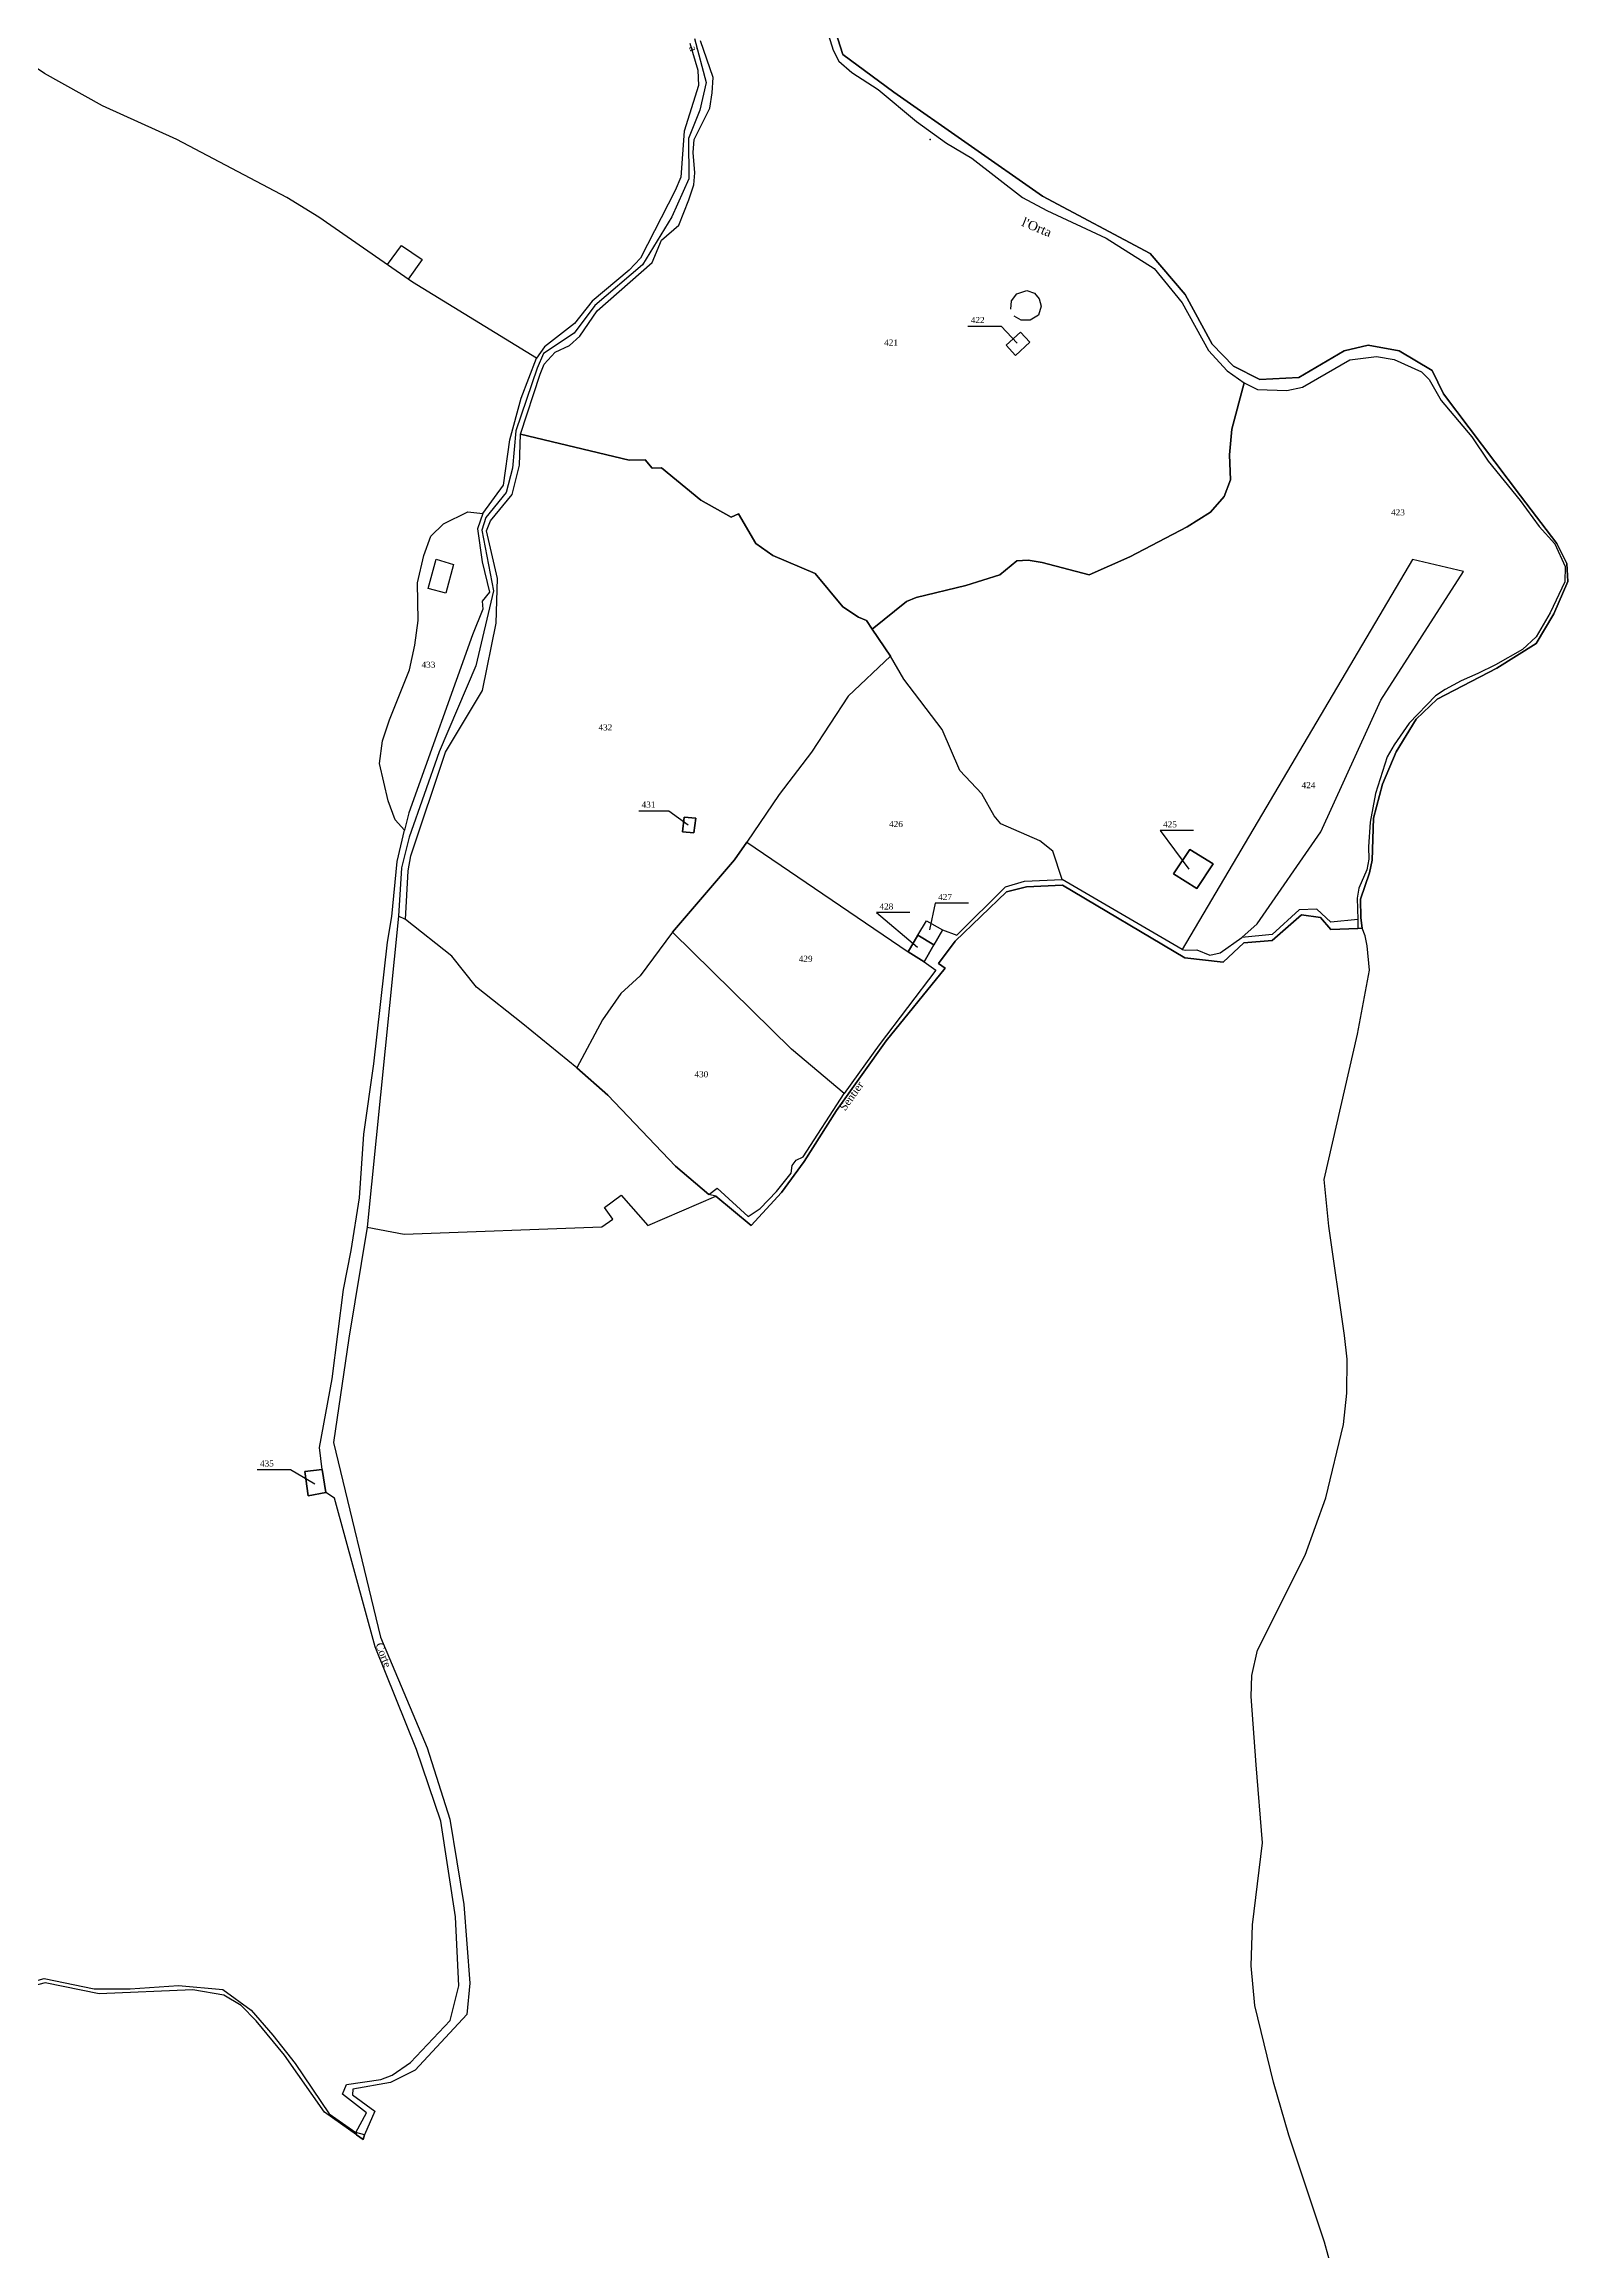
# Model space of a CAD drawing. Extents: x 1205805 to 1207436, y 6154338 to 6158020.
# Drawn here: x 1206884 to 1207384, y 6155800 to 6156524 of the extents above; entities that cross this region are included whole.
import ezdxf

# ---------------------------------------------------------------- set-up
doc = ezdxf.new("R2010")
doc.units = 0
doc.linetypes.add('CONTINU', pattern=[0])
doc.layers.get('0').update_dxf_attribs({"linetype": 'CONTINU'})
for name, color, linetype in [('1FLECHEFL', 7, 'CONTINU'), ('1LIEUDIT', 7, 'CONTINU'), ('1PARCELLE', 7, 'CONTINU'), ('1SECTION', 7, 'CONTINU'), ('1SUBDSECT', 7, 'CONTINU'), ('1TRONFLUV', 7, 'CONTINU'), ('1TROUPARCELLE', 7, 'CONTINU'), ('1ZONCOMM', 7, 'CONTINU'), ('3BATIDUR', 7, 'CONTINU'), ('3FISCLINE', 7, 'CONTINUOUS'), ('3FLECHEPAR', 7, 'CONTINU'), ('3PARCELLETEX', 7, 'CONTINU'), ('3PONT', 7, 'CONTINU'), ('3TRONFLUVTEX', 7, 'CONTINU'), ('3ZONCOMMTEX', 7, 'CONTINU')]:
    doc.layers.add(name, color=color, linetype=linetype)
doc.styles.get("Standard").update_dxf_attribs({"font": 'Times New Roman'})

# ---------------------------------------------------------------- blocks, each defined once
blk = doc.blocks.new('FLECHRU1')
blk.add_point((0, 0))

msp = doc.modelspace()

# ---------------------------------------------------------------- linework, layer by layer
at = {"layer": '1LIEUDIT'}
msp.add_lwpolyline([(1207138.33, 6156545.09), (1207146.05, 6156520.63), (1207162.73, 6156508.23), (1207211.41, 6156474.19), (1207246.67, 6156455.32), (1207258.19, 6156441.95), (1207267, 6156425.65), (1207273.99, 6156418.45), (1207282.69, 6156414.06), (1207295.39, 6156414.69), (1207310.31, 6156423.51), (1207318.16, 6156425.3), (1207328.34, 6156423.44), (1207339.12, 6156417.03), (1207342.78, 6156409.38), (1207368, 6156375.99), (1207379.91, 6156360.3), (1207383.16, 6156353.73), (1207383.54, 6156347.85), (1207378.99, 6156337.34), (1207373.19, 6156327.59), (1207360.26, 6156319.46), (1207340.72, 6156309.36), (1207333.84, 6156302.74), (1207327.34, 6156292.05), (1207322.86, 6156281.52), (1207319.83, 6156270.28), (1207319.46, 6156256.59), (1207318.58, 6156252.39), (1207315.63, 6156243.79), (1207315.72, 6156237.61), (1207316.22, 6156234.28), (1207314.78, 6156234.19), (1207305.94, 6156233.83), (1207302.49, 6156237.79), (1207296.34, 6156238.63), (1207286.67, 6156230.21), (1207277.43, 6156229.44), (1207270.68, 6156223.1), (1207258.13, 6156224.5), (1207218, 6156248.38), (1207206.16, 6156247.85), (1207199.71, 6156246.23), (1207182.84, 6156230.06), (1207177.43, 6156222.73), (1207179.58, 6156221.16), (1207160.21, 6156197.31), (1207143.98, 6156174.57), (1207133.33, 6156157.8), (1207125.91, 6156147.62), (1207116, 6156136.83), (1207104.4, 6156146.45), (1207102.17, 6156147.02), (1207091.21, 6156156.3), (1207069.09, 6156179.59), (1207058.94, 6156188.52), (1207041.16, 6156202.95), (1207026.03, 6156214.95), (1207017.97, 6156225.09), (1207002.81, 6156237.12), (1207000.53, 6156238.19), (1206990.22, 6156136.27), (1206984.22, 6156099.91), (1206979.15, 6156065.75), (1206994.63, 6156001.92), (1207009.91, 6155965.63), (1207017.28, 6155942.24), (1207021.92, 6155914.31), (1207023.84, 6155888.54), (1207022.92, 6155878.23), (1207005.99, 6155860.07), (1206997.9, 6155856), (1206985.55, 6155853.77), (1206985.43, 6155851.99), (1206992.77, 6155846.62), (1206989.34, 6155838.81), (1206988.89, 6155837.3), (1206986.68, 6155838.79), (1206976.27, 6155846.26), (1206963.17, 6155864.9), (1206953.87, 6155876.22), (1206948.98, 6155881.23), (1206943.27, 6155884.56), (1206933.13, 6155886.3), (1206902.38, 6155884.99), (1206884.71, 6155888.62), (1206871.52, 6155885.2)], dxfattribs=at)
at = {"layer": '1PARCELLE'}
for points in [[(1207138.8, 6156534.99), (1207142.92, 6156522.04), (1207144.73, 6156518.36), (1207149.02, 6156514.67), (1207157.63, 6156509.1), (1207170.18, 6156498.59), (1207179.96, 6156491.54), (1207188.28, 6156486.61), (1207204.93, 6156473.7), (1207212.84, 6156469.42), (1207232.36, 6156460.44), (1207248, 6156450.43), (1207257.19, 6156439.21), (1207265.83, 6156423.61), (1207271.96, 6156416.91), (1207277.56, 6156413), (1207273.47, 6156397.78), (1207272.68, 6156389.41), (1207273.07, 6156381.19), (1207270.91, 6156375.71), (1207266.45, 6156370.63), (1207258.82, 6156365.77), (1207240.04, 6156356.01), (1207226.73, 6156350.12), (1207211.33, 6156354.09), (1207206.8, 6156354.92), (1207203.07, 6156354.65), (1207197.44, 6156350.04), (1207186.37, 6156346.53), (1207170.03, 6156342.63), (1207166.89, 6156341.29), (1207155.63, 6156332.21), (1207153.74, 6156335.06), (1207153.74, 6156335.06), (1207151.2, 6156336.14), (1207146.06, 6156339.56), (1207137.02, 6156350.54), (1207123.13, 6156356.39), (1207117.56, 6156360.39), (1207111.86, 6156370.03), (1207109.47, 6156368.98), (1207099.54, 6156374.51), (1207086.69, 6156385.08), (1207083.62, 6156384.99), (1207081.25, 6156387.74), (1207076.1, 6156387.7), (1207040.45, 6156396.2), (1207046.9, 6156415.82), (1207048.16, 6156419.13), (1207051.85, 6156423.07), (1207056.51, 6156425.18), (1207059.89, 6156428.3), (1207065.58, 6156436.6), (1207083.54, 6156452.4), (1207086.59, 6156459.71), (1207092.27, 6156464.65), (1207095.61, 6156472.92), (1207097.2, 6156477.92), (1207097.6, 6156481.77), (1207097.01, 6156488.47), (1207097.34, 6156492.75), (1207102.42, 6156503), (1207103.21, 6156508), (1207103.54, 6156513.08), (1207099.37, 6156525.06)], [(1206872.94, 6155886.94), (1206884.45, 6155890.07), (1206900.75, 6155886.63), (1206912.53, 6155886.65), (1206928.45, 6155887.79), (1206942.91, 6155886.47), (1206952.2, 6155879.67), (1206959.3, 6155871.47), (1206966.6, 6155862.25), (1206977.8, 6155845.72), (1206986.53, 6155839.62), (1206990.03, 6155845.99), (1206982.18, 6155852.17), (1206983.49, 6155855.31), (1206994.74, 6155856.91), (1206998.44, 6155858.39), (1207004.45, 6155862.57), (1207017.45, 6155876.35), (1207020.25, 6155887.61), (1207019.11, 6155910.28), (1207014.33, 6155941.67), (1207006.39, 6155965.14), (1206992.88, 6155998.73), (1206979.53, 6156047.53), (1206976.64, 6156049.35), (1206970.9, 6156048.29), (1206969.77, 6156056.21), (1206975.48, 6156056.92), (1206974.59, 6156064.06), (1206978.8, 6156086.53), (1206982.5, 6156115.88), (1206985.02, 6156128.68), (1206987.73, 6156145.9), (1206989.13, 6156166.74), (1206992.38, 6156189.79), (1206996.9, 6156229.66), (1206998.27, 6156238.05), (1207000.04, 6156256.14), (1207002.47, 6156266.44), (1206999.42, 6156269.79), (1206997.06, 6156275.96), (1206994.26, 6156288.29), (1206995.19, 6156295.62), (1206997.49, 6156302.58), (1207004.05, 6156318.97), (1207005.86, 6156327.05), (1207006.91, 6156335.05), (1207006.74, 6156347.43), (1207008.8, 6156356.45), (1207011.04, 6156362.75), (1207015.24, 6156366.76), (1207023.18, 6156370.76), (1207028.06, 6156370.15), (1207034.89, 6156379.43), (1207036.96, 6156394.31), (1207040.62, 6156407.96), (1207045.7, 6156421.07), (1207045.7, 6156421.07), (1207005.06, 6156446.02), (1206974.37, 6156467.29), (1206963.93, 6156473.71), (1206927.83, 6156492.73), (1206903.48, 6156503.74), (1206884.52, 6156514.31), (1206866.23, 6156526.52)], [(1207095.95, 6156524.25), (1207098.59, 6156515.44), (1207098.74, 6156510.48), (1207094.08, 6156495.51), (1207092.94, 6156480.42), (1207091.16, 6156476.01), (1207079.72, 6156453.86), (1207076.03, 6156449.93), (1207063.89, 6156439.78), (1207058.13, 6156432.48), (1207048.27, 6156424.84), (1207045.7, 6156421.07), (1207005.06, 6156446.02), (1206974.37, 6156467.29), (1206963.93, 6156473.71), (1206927.83, 6156492.73), (1206903.48, 6156503.74), (1206884.52, 6156514.31), (1206866.23, 6156526.52)]]:
    msp.add_lwpolyline(points, dxfattribs=at)
for points in [[(1207207.31, 6156426.37), (1207204.26, 6156429.63), (1207199.51, 6156425.32), (1207202.58, 6156422), (1207207.31, 6156426.37)], [(1207217.94, 6156250.26), (1207214.87, 6156259.56), (1207210.57, 6156262.86), (1207197.82, 6156268.5), (1207195.6, 6156271.09), (1207191.61, 6156278.29), (1207184.35, 6156285.99), (1207178.56, 6156299.33), (1207166.07, 6156315.84), (1207161.69, 6156323.41), (1207155.63, 6156332.21), (1207166.89, 6156341.29), (1207170.03, 6156342.63), (1207186.37, 6156346.53), (1207197.44, 6156350.04), (1207203.07, 6156354.65), (1207206.8, 6156354.92), (1207211.33, 6156354.09), (1207226.73, 6156350.12), (1207240.04, 6156356.01), (1207258.82, 6156365.77), (1207266.45, 6156370.63), (1207270.91, 6156375.71), (1207273.07, 6156381.19), (1207272.68, 6156389.41), (1207273.47, 6156397.78), (1207277.56, 6156413), (1207281.84, 6156410.82), (1207291.52, 6156410.47), (1207296.67, 6156411.57), (1207312.08, 6156420.57), (1207320.83, 6156421.65), (1207326.67, 6156420.64), (1207335.56, 6156416.61), (1207338.07, 6156414.03), (1207342.04, 6156407.15), (1207352.12, 6156395.29), (1207357.44, 6156387.32), (1207367.97, 6156374.43), (1207374.12, 6156365.91), (1207379.32, 6156360.23), (1207382.72, 6156352.85), (1207382.53, 6156347.73), (1207377.76, 6156337.57), (1207373.12, 6156329.71), (1207368.67, 6156325.56), (1207359.87, 6156320.52), (1207354.02, 6156317.72), (1207348.55, 6156315.34), (1207343.37, 6156312.51), (1207340.2, 6156310.4), (1207331.55, 6156301.43), (1207326.66, 6156294.33), (1207324.35, 6156290.42), (1207320.58, 6156278.36), (1207318.75, 6156269.04), (1207318.25, 6156260.96), (1207318.39, 6156256.94), (1207317.68, 6156253.39), (1207315.03, 6156247.33), (1207314.49, 6156244.07), (1207314.76, 6156237.14), (1207305.95, 6156236.26), (1207301.3, 6156240.47), (1207295.57, 6156240.26), (1207286.7, 6156232.19), (1207276.74, 6156231.21), (1207281.76, 6156235.71), (1207302.64, 6156265.89), (1207322.26, 6156309.04), (1207349.39, 6156351.21), (1207332.62, 6156355.09), (1207257.16, 6156227.28), (1207217.94, 6156250.26)], [(1207041.16, 6156202.95), (1207026.03, 6156214.95), (1207017.97, 6156225.09), (1207002.81, 6156237.12), (1207003.67, 6156253.07), (1207004.48, 6156258.03), (1207015.88, 6156291.98), (1207028, 6156312.19), (1207032.43, 6156334.22), (1207032.92, 6156348.83), (1207029.35, 6156364.46), (1207030.62, 6156367.81), (1207037.73, 6156376.41), (1207040.09, 6156385.96), (1207040.45, 6156396.2), (1207076.1, 6156387.7), (1207081.25, 6156387.74), (1207083.62, 6156384.99), (1207086.69, 6156385.08), (1207099.54, 6156374.51), (1207109.47, 6156368.98), (1207111.86, 6156370.03), (1207117.56, 6156360.39), (1207123.13, 6156356.39), (1207137.02, 6156350.54), (1207146.06, 6156339.56), (1207151.2, 6156336.14), (1207153.74, 6156335.06), (1207155.63, 6156332.21), (1207161.69, 6156323.41), (1207147.76, 6156310.27), (1207135.76, 6156291.98), (1207125.21, 6156278.07), (1207114.55, 6156262.47), (1207110.6, 6156256.63), (1207090.27, 6156232.97), (1207079.6, 6156218.66), (1207073.37, 6156212.82), (1207067.3, 6156204.21), (1207058.94, 6156188.52), (1207041.16, 6156202.95)], [(1207002.47, 6156266.44), (1206999.42, 6156269.79), (1206997.06, 6156275.96), (1206994.26, 6156288.29), (1206995.19, 6156295.62), (1206997.49, 6156302.58), (1207004.05, 6156318.97), (1207005.86, 6156327.05), (1207006.91, 6156335.05), (1207006.74, 6156347.43), (1207008.8, 6156356.45), (1207011.04, 6156362.75), (1207015.24, 6156366.76), (1207023.18, 6156370.76), (1207028.06, 6156370.15), (1207026.37, 6156365.12), (1207027.91, 6156354.28), (1207030.26, 6156344.38), (1207027.89, 6156341.43), (1207028.11, 6156338.87), (1207024.76, 6156330.43), (1207003.87, 6156272.07), (1207002.47, 6156266.44)], [(1207276.74, 6156231.21), (1207281.76, 6156235.71), (1207302.64, 6156265.89), (1207322.26, 6156309.04), (1207349.39, 6156351.21), (1207332.62, 6156355.09), (1207257.16, 6156227.28), (1207258.23, 6156227.07), (1207262.03, 6156227.12), (1207266.29, 6156225.41), (1207269.68, 6156226.17), (1207276.74, 6156231.21)], [(1207217.94, 6156250.26), (1207214.87, 6156259.56), (1207210.57, 6156262.86), (1207197.82, 6156268.5), (1207195.6, 6156271.09), (1207191.61, 6156278.29), (1207184.35, 6156285.99), (1207178.56, 6156299.33), (1207166.07, 6156315.84), (1207161.69, 6156323.41), (1207147.76, 6156310.27), (1207135.76, 6156291.98), (1207125.21, 6156278.07), (1207114.55, 6156262.47), (1207167.44, 6156226.48), (1207170.62, 6156231.93), (1207173.41, 6156236.72), (1207178.69, 6156233.7), (1207183.36, 6156231.99), (1207199.37, 6156247.85), (1207205.5, 6156249.65), (1207217.94, 6156250.26)], [(1207097.9, 6156270.31), (1207094.01, 6156270.7), (1207093.47, 6156265.87), (1207097.25, 6156265.52), (1207097.9, 6156270.31)], [(1207090.27, 6156232.97), (1207110.6, 6156256.63), (1207114.55, 6156262.47), (1207167.44, 6156226.48), (1207172.64, 6156223.21), (1207176.52, 6156220.54), (1207157.96, 6156196.08), (1207146.52, 6156180.1), (1207129.21, 6156194.58), (1207090.27, 6156232.97)], [(1207254.36, 6156252.04), (1207259.67, 6156260.1), (1207267.36, 6156255.38), (1207262.02, 6156247.27), (1207254.36, 6156252.04)], [(1207058.94, 6156188.52), (1207069.09, 6156179.59), (1207091.21, 6156156.3), (1207102.17, 6156147.02), (1207104.82, 6156149.02), (1207115.04, 6156139.83), (1207118.92, 6156142.36), (1207124.32, 6156147.98), (1207129.11, 6156153.95), (1207129.41, 6156156.5), (1207130.71, 6156158.29), (1207133.05, 6156159.39), (1207146.52, 6156180.1), (1207129.21, 6156194.58), (1207090.27, 6156232.97), (1207079.6, 6156218.66), (1207073.37, 6156212.82), (1207067.3, 6156204.21), (1207058.94, 6156188.52)], [(1207167.44, 6156226.48), (1207170.62, 6156231.93), (1207175.86, 6156228.79), (1207172.64, 6156223.21), (1207167.44, 6156226.48)], [(1207170.62, 6156231.93), (1207173.41, 6156236.72), (1207178.69, 6156233.7), (1207175.86, 6156228.79), (1207170.62, 6156231.93)], [(1206976.64, 6156049.35), (1206970.9, 6156048.29), (1206969.77, 6156056.21), (1206975.48, 6156056.92), (1206976.64, 6156049.35)]]:
    msp.add_lwpolyline(points, close=True, dxfattribs=at)
at = {"layer": '1SECTION'}
msp.add_lwpolyline([(1207308.64, 6155786.17), (1207303.78, 6155803.68), (1207292.19, 6155838.69), (1207287.13, 6155856.09), (1207281.04, 6155881.23), (1207279.76, 6155894.23), (1207280.28, 6155907.65), (1207283.57, 6155934.56), (1207281.49, 6155960.14), (1207279.78, 6155982.5), (1207280.03, 6155989.31), (1207281.92, 6155997.71), (1207297.46, 6156028.81), (1207304.23, 6156047.57), (1207310.03, 6156071.59), (1207311.19, 6156081.88), (1207311.22, 6156093.06), (1207310.39, 6156100.77), (1207305.21, 6156136.57), (1207303.73, 6156151.95), (1207314.66, 6156199.5), (1207318.6, 6156220.46), (1207317.77, 6156228.49), (1207317.11, 6156231.78), (1207316.22, 6156234.28), (1207315.72, 6156237.61), (1207315.63, 6156243.79), (1207318.58, 6156252.39), (1207319.46, 6156256.59), (1207319.83, 6156270.28), (1207322.86, 6156281.52), (1207327.34, 6156292.05), (1207333.84, 6156302.74), (1207340.72, 6156309.36), (1207360.26, 6156319.46), (1207373.19, 6156327.59), (1207378.99, 6156337.34), (1207383.54, 6156347.85), (1207383.16, 6156353.73), (1207379.91, 6156360.3), (1207368, 6156375.99), (1207342.78, 6156409.38), (1207339.12, 6156417.03), (1207328.34, 6156423.44), (1207318.16, 6156425.3), (1207310.31, 6156423.51), (1207295.39, 6156414.69), (1207282.69, 6156414.06), (1207273.99, 6156418.45), (1207267, 6156425.65), (1207258.19, 6156441.95), (1207246.67, 6156455.32), (1207211.41, 6156474.19), (1207162.73, 6156508.23), (1207146.05, 6156520.63), (1207138.33, 6156545.09)], dxfattribs=at)
at = {"layer": '1SUBDSECT'}
msp.add_lwpolyline([(1207138.33, 6156545.09), (1207146.05, 6156520.63), (1207162.73, 6156508.23), (1207211.41, 6156474.19), (1207246.67, 6156455.32), (1207258.19, 6156441.95), (1207267, 6156425.65), (1207273.99, 6156418.45), (1207282.69, 6156414.06), (1207295.39, 6156414.69), (1207310.31, 6156423.51), (1207318.16, 6156425.3), (1207328.34, 6156423.44), (1207339.12, 6156417.03), (1207342.78, 6156409.38), (1207368, 6156375.99), (1207379.91, 6156360.3), (1207383.16, 6156353.73), (1207383.54, 6156347.85), (1207378.99, 6156337.34), (1207373.19, 6156327.59), (1207360.26, 6156319.46), (1207340.72, 6156309.36), (1207333.84, 6156302.74), (1207327.34, 6156292.05), (1207322.86, 6156281.52), (1207319.83, 6156270.28), (1207319.46, 6156256.59), (1207318.58, 6156252.39), (1207315.63, 6156243.79), (1207315.72, 6156237.61), (1207316.22, 6156234.28), (1207316.22, 6156234.28), (1207314.78, 6156234.19), (1207305.94, 6156233.83), (1207302.49, 6156237.79), (1207296.34, 6156238.63), (1207286.67, 6156230.21), (1207277.43, 6156229.44), (1207270.68, 6156223.1), (1207258.13, 6156224.5), (1207218, 6156248.38), (1207206.16, 6156247.85), (1207199.71, 6156246.23), (1207182.84, 6156230.06), (1207177.43, 6156222.73), (1207179.58, 6156221.16), (1207160.21, 6156197.31), (1207143.98, 6156174.57), (1207133.33, 6156157.8), (1207125.91, 6156147.62), (1207116, 6156136.83), (1207104.4, 6156146.45), (1207102.17, 6156147.02), (1207091.21, 6156156.3), (1207069.09, 6156179.59), (1207058.94, 6156188.52), (1207041.16, 6156202.95), (1207026.03, 6156214.95), (1207017.97, 6156225.09), (1207002.81, 6156237.12), (1207000.53, 6156238.19), (1206990.22, 6156136.27), (1206984.22, 6156099.91), (1206979.15, 6156065.75), (1206994.63, 6156001.92), (1207009.91, 6155965.63), (1207017.28, 6155942.24), (1207021.92, 6155914.31), (1207023.84, 6155888.54), (1207022.92, 6155878.23), (1207005.99, 6155860.07), (1206997.9, 6155856), (1206985.55, 6155853.77), (1206985.43, 6155851.99), (1206992.77, 6155846.62), (1206989.34, 6155838.81), (1206988.89, 6155837.3), (1206986.68, 6155838.79), (1206976.27, 6155846.26), (1206963.17, 6155864.9), (1206953.87, 6155876.22), (1206948.98, 6155881.23), (1206943.27, 6155884.56), (1206933.13, 6155886.3), (1206902.38, 6155884.99), (1206884.71, 6155888.62), (1206871.52, 6155885.2)], dxfattribs=at)
at = {"layer": '1TRONFLUV'}
for points in [[(1207138.8, 6156534.99), (1207142.92, 6156522.04), (1207144.73, 6156518.36), (1207149.02, 6156514.67), (1207157.63, 6156509.1), (1207170.18, 6156498.59), (1207179.96, 6156491.54), (1207188.28, 6156486.61), (1207204.93, 6156473.7), (1207212.84, 6156469.42), (1207232.36, 6156460.44), (1207248, 6156450.43), (1207257.19, 6156439.21), (1207265.83, 6156423.61), (1207271.96, 6156416.91), (1207277.56, 6156413), (1207281.84, 6156410.82), (1207291.52, 6156410.47), (1207296.67, 6156411.57), (1207312.08, 6156420.57), (1207320.83, 6156421.65), (1207326.67, 6156420.64), (1207335.56, 6156416.61), (1207338.07, 6156414.03), (1207342.04, 6156407.15), (1207352.12, 6156395.29), (1207357.44, 6156387.32), (1207367.97, 6156374.43), (1207374.12, 6156365.91), (1207379.32, 6156360.23), (1207382.72, 6156352.85), (1207382.53, 6156347.73), (1207377.76, 6156337.57), (1207373.12, 6156329.71), (1207368.67, 6156325.56), (1207359.87, 6156320.52), (1207354.02, 6156317.72), (1207348.55, 6156315.34), (1207343.37, 6156312.51), (1207340.2, 6156310.4), (1207331.55, 6156301.43), (1207326.66, 6156294.33), (1207324.35, 6156290.42), (1207320.58, 6156278.36), (1207318.75, 6156269.04), (1207318.25, 6156260.96), (1207318.39, 6156256.94), (1207317.68, 6156253.39), (1207315.03, 6156247.33), (1207314.49, 6156244.07), (1207314.76, 6156237.14), (1207314.76, 6156237.14), (1207314.78, 6156234.19), (1207316.22, 6156234.28), (1207315.72, 6156237.61), (1207315.63, 6156243.79), (1207318.58, 6156252.39), (1207319.46, 6156256.59), (1207319.83, 6156270.28), (1207322.86, 6156281.52), (1207327.34, 6156292.05), (1207333.84, 6156302.74), (1207340.72, 6156309.36), (1207360.26, 6156319.46), (1207373.19, 6156327.59), (1207378.99, 6156337.34), (1207383.54, 6156347.85), (1207383.16, 6156353.73), (1207379.91, 6156360.3), (1207368, 6156375.99), (1207342.78, 6156409.38), (1207339.12, 6156417.03), (1207328.34, 6156423.44), (1207318.16, 6156425.3), (1207310.31, 6156423.51), (1207295.39, 6156414.69), (1207282.69, 6156414.06), (1207273.99, 6156418.45), (1207267, 6156425.65), (1207258.19, 6156441.95), (1207246.67, 6156455.32), (1207211.41, 6156474.19), (1207162.73, 6156508.23), (1207146.05, 6156520.63), (1207138.33, 6156545.09)], [(1206872.94, 6155886.94), (1206884.45, 6155890.07), (1206900.75, 6155886.63), (1206912.53, 6155886.65), (1206928.45, 6155887.79), (1206942.91, 6155886.47), (1206952.2, 6155879.67), (1206959.3, 6155871.47), (1206966.6, 6155862.25), (1206977.8, 6155845.72), (1206986.53, 6155839.62), (1206986.53, 6155839.62), (1206986.68, 6155838.79), (1206976.27, 6155846.26), (1206963.17, 6155864.9), (1206953.87, 6155876.22), (1206948.98, 6155881.23), (1206943.27, 6155884.56), (1206933.13, 6155886.3), (1206902.38, 6155884.99), (1206884.71, 6155888.62), (1206871.52, 6155885.2)]]:
    msp.add_lwpolyline(points, dxfattribs=at)
at = {"layer": '1TROUPARCELLE'}
for points in [[(1207199.51, 6156425.32), (1207204.26, 6156429.63), (1207207.31, 6156426.37), (1207202.58, 6156422), (1207199.51, 6156425.32)], [(1207093.47, 6156265.87), (1207094.01, 6156270.7), (1207097.9, 6156270.31), (1207097.25, 6156265.52), (1207093.47, 6156265.87)], [(1207254.36, 6156252.04), (1207259.67, 6156260.1), (1207267.36, 6156255.38), (1207262.02, 6156247.27), (1207254.36, 6156252.04)]]:
    msp.add_lwpolyline(points, close=True, dxfattribs=at)
at = {"layer": '1ZONCOMM'}
for points in [[(1207097.48, 6156525.84), (1207101.31, 6156511.42), (1207099.2, 6156502.39), (1207095.5, 6156493.05), (1207095.55, 6156479.89), (1207089.98, 6156467.35), (1207080.38, 6156451.63), (1207064.79, 6156438.35), (1207058.06, 6156429.28), (1207048.03, 6156422.55), (1207045.88, 6156417.79), (1207038.87, 6156397.22), (1207037.8, 6156384.99), (1207035.78, 6156377.1), (1207029.07, 6156368.82), (1207027.74, 6156364.75), (1207031.58, 6156344.86), (1207025.86, 6156320.24), (1207013.79, 6156292.06), (1207003.94, 6156264.14), (1207001.45, 6156254.03), (1207000.53, 6156238.19), (1206990.22, 6156136.27), (1206984.22, 6156099.91), (1206979.15, 6156065.75), (1206994.63, 6156001.92), (1207009.91, 6155965.63), (1207017.28, 6155942.24), (1207021.92, 6155914.31), (1207023.84, 6155888.54), (1207022.92, 6155878.23), (1207005.99, 6155860.07), (1206997.9, 6155856), (1206985.55, 6155853.77), (1206985.43, 6155851.99), (1206992.77, 6155846.62), (1206989.34, 6155838.81), (1206988.89, 6155837.3)], [(1207097.48, 6156525.84), (1207101.31, 6156511.42), (1207099.2, 6156502.39), (1207095.5, 6156493.05), (1207095.55, 6156479.89), (1207089.98, 6156467.35), (1207080.38, 6156451.63), (1207064.79, 6156438.35), (1207058.06, 6156429.28), (1207048.03, 6156422.55), (1207045.88, 6156417.79), (1207038.87, 6156397.22), (1207037.8, 6156384.99), (1207035.78, 6156377.1), (1207029.07, 6156368.82), (1207027.74, 6156364.75), (1207031.58, 6156344.86), (1207025.86, 6156320.24), (1207013.79, 6156292.06), (1207003.94, 6156264.14), (1207001.45, 6156254.03), (1207000.53, 6156238.19), (1206990.22, 6156136.27), (1206984.22, 6156099.91), (1206979.15, 6156065.75), (1206994.63, 6156001.92), (1207009.91, 6155965.63), (1207017.28, 6155942.24), (1207021.92, 6155914.31), (1207023.84, 6155888.54), (1207022.92, 6155878.23), (1207005.99, 6155860.07), (1206997.9, 6155856), (1206985.55, 6155853.77), (1206985.43, 6155851.99), (1206992.77, 6155846.62), (1206989.34, 6155838.81), (1206988.89, 6155837.3)], [(1206990.22, 6156136.27), (1207002.32, 6156134.02), (1207067.05, 6156136.38), (1207070.66, 6156138.89), (1207067.99, 6156142.73), (1207073.45, 6156146.76), (1207082.12, 6156136.88), (1207104.4, 6156146.45), (1207116, 6156136.83), (1207125.91, 6156147.62), (1207133.33, 6156157.8), (1207143.98, 6156174.57), (1207160.21, 6156197.31), (1207179.58, 6156221.16), (1207177.43, 6156222.73), (1207182.84, 6156230.06), (1207199.71, 6156246.23), (1207206.16, 6156247.85), (1207218, 6156248.38), (1207258.13, 6156224.5), (1207270.68, 6156223.1), (1207277.43, 6156229.44), (1207286.67, 6156230.21), (1207296.34, 6156238.63), (1207302.49, 6156237.79), (1207305.94, 6156233.83), (1207314.78, 6156234.19), (1207316.22, 6156234.28)], [(1206990.22, 6156136.27), (1207002.32, 6156134.02), (1207067.05, 6156136.38), (1207070.66, 6156138.89), (1207067.99, 6156142.73), (1207073.45, 6156146.76), (1207082.12, 6156136.88), (1207104.4, 6156146.45), (1207116, 6156136.83), (1207125.91, 6156147.62), (1207133.33, 6156157.8), (1207143.98, 6156174.57), (1207160.21, 6156197.31), (1207179.58, 6156221.16), (1207177.43, 6156222.73), (1207182.84, 6156230.06), (1207199.71, 6156246.23), (1207206.16, 6156247.85), (1207218, 6156248.38), (1207258.13, 6156224.5), (1207270.68, 6156223.1), (1207277.43, 6156229.44), (1207286.67, 6156230.21), (1207296.34, 6156238.63), (1207302.49, 6156237.79), (1207305.94, 6156233.83), (1207314.78, 6156234.19), (1207316.22, 6156234.28)]]:
    msp.add_lwpolyline(points, dxfattribs=at)
at = {"layer": '3BATIDUR'}
for points in [[(1207199.51, 6156425.32), (1207202.58, 6156422), (1207207.31, 6156426.37), (1207204.26, 6156429.63), (1207199.51, 6156425.32)], [(1207094.01, 6156270.7), (1207093.47, 6156265.87), (1207097.25, 6156265.52), (1207097.9, 6156270.31), (1207094.01, 6156270.7)], [(1207254.36, 6156252.04), (1207262.02, 6156247.27), (1207267.36, 6156255.38), (1207259.67, 6156260.1), (1207254.36, 6156252.04)], [(1207170.62, 6156231.93), (1207167.44, 6156226.48), (1207172.64, 6156223.21), (1207175.86, 6156228.79), (1207170.62, 6156231.93)], [(1207170.62, 6156231.93), (1207173.41, 6156236.72), (1207178.69, 6156233.7), (1207175.86, 6156228.79), (1207170.62, 6156231.93)], [(1206976.64, 6156049.35), (1206975.48, 6156056.92), (1206969.77, 6156056.21), (1206970.9, 6156048.29), (1206976.64, 6156049.35)]]:
    msp.add_lwpolyline(points, close=True, dxfattribs=at)
at = {"layer": '3FISCLINE'}
for points in [[(1206996.84, 6156451.72), (1207001.51, 6156457.99), (1207008.27, 6156453.36), (1207003.64, 6156447.01)], [(1207201.12, 6156437.08), (1207201.29, 6156439.86), (1207203.09, 6156442.15), (1207206.3, 6156443.2), (1207208.84, 6156442.36), (1207210.36, 6156440.56), (1207211.04, 6156438.14), (1207210.13, 6156435.18), (1207207.44, 6156433.58), (1207204.5, 6156433.56), (1207202.15, 6156434.81)], [(1207018.52, 6156353.43), (1207016.01, 6156344.09), (1207010.21, 6156345.55), (1207012.77, 6156355.17), (1207018.52, 6156353.43)]]:
    msp.add_lwpolyline(points, dxfattribs=at)
at = {"layer": '3FLECHEPAR'}
for points in [[(1207187.04, 6156431.58), (1207197.96, 6156431.56), (1207203.1, 6156425.94)], [(1207079.2, 6156272.78), (1207089, 6156272.76), (1207095.35, 6156268.18)], [(1207260.94, 6156266.27), (1207250.02, 6156266.3), (1207259.39, 6156253.57)], [(1207168.04, 6156239.37), (1207157.12, 6156239.39), (1207170.54, 6156228.02)], [(1207187.26, 6156242.45), (1207176.34, 6156242.47), (1207174.46, 6156233.77)], [(1206954.19, 6156056.85), (1206965.11, 6156056.83), (1206973.05, 6156052.21)]]:
    msp.add_lwpolyline(points, dxfattribs=at)
at = {"layer": '3PONT'}
msp.add_lwpolyline([(1206986.53, 6155839.62), (1206986.68, 6155838.79), (1206988.89, 6155837.3), (1206989.34, 6155838.81), (1206986.53, 6155839.62)], close=True, dxfattribs=at)

# ---------------------------------------------------------------- block references
at = {"layer": '1FLECHEFL', "rotation": 324.2}
msp.add_blockref('FLECHRU1', (1207174.67, 6156492.78), dxfattribs=at)

# ---------------------------------------------------------------- texts
at = {"layer": '3PARCELLETEX'}
for s, p in [('422', (1207187.96, 6156432.58)), ('421', (1207159.57, 6156425.19)), ('423', (1207325.63, 6156369.55)), ('433', (1207008.03, 6156319.61)), ('432', (1207065.98, 6156299.06)), ('424', (1207296.33, 6156280.15)), ('431', (1207080.12, 6156273.78)), ('426', (1207161.19, 6156267.42)), ('425', (1207250.94, 6156267.3)), ('427', (1207177.26, 6156243.47)), ('428', (1207158.04, 6156240.39)), ('429', (1207131.6, 6156223.23)), ('430', (1207097.42, 6156185.41)), ('435', (1206955.11, 6156057.85))]:
    msp.add_text(s, height=2, dxfattribs=at).set_placement(p)
at = {"layer": '3TRONFLUVTEX'}
msp.add_text("l'Orta", height=3, rotation=337.7, dxfattribs=at).set_placement((1207204.33, 6156464.52))
at = {"layer": '3ZONCOMMTEX'}
for s, rotation, p in [('à ', 285, (1207095.63, 6156523.05)), ('à ', 285, (1207095.63, 6156523.05)), ('Sentier', 54.6, (1207146.8, 6156174.21)), ('Sentier', 54.6, (1207146.8, 6156174.21)), ('Corte', 291.5, (1206992.89, 6155999.52)), ('Corte', 291.5, (1206992.89, 6155999.52))]:
    msp.add_text(s, height=2.5, rotation=rotation, dxfattribs=at).set_placement(p)

doc.saveas('drawing.dxf')
